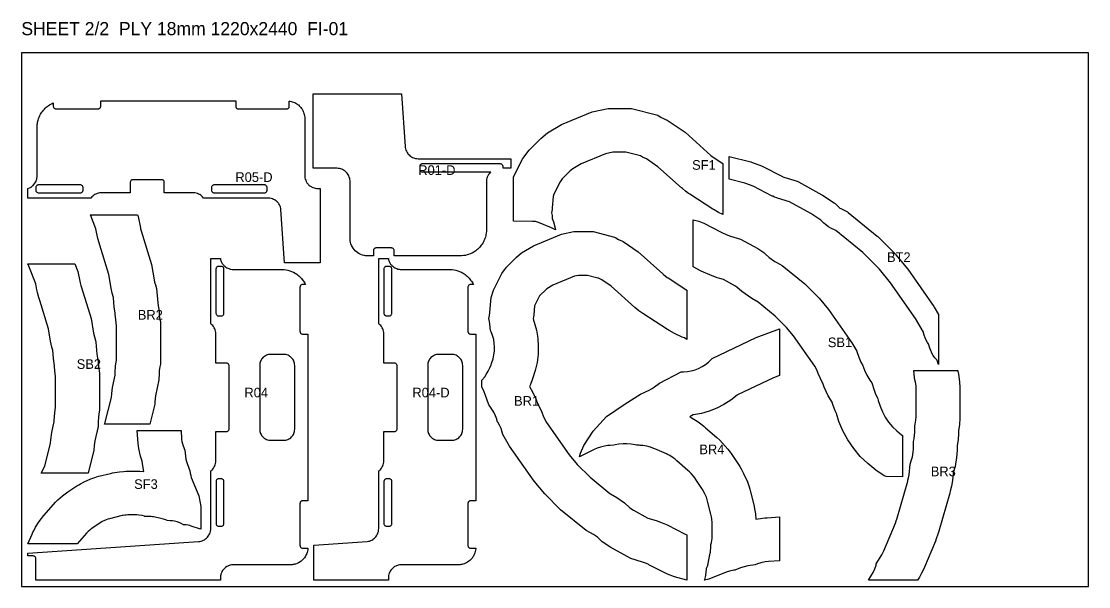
# Model space of a CAD drawing. Header units: millimetres. Extents: x 0 to 5180, y 0 to 1292.
# Drawn here: x 2740 to 5180, y 0 to 1292 of the extents above; entities that cross this region are included whole.
import ezdxf

# ---------------------------------------------------------------- set-up
doc = ezdxf.new("R2010")
doc.units = ezdxf.units.MM
for name, color, linetype in [('CUT_IN', 5, 'Continuous'), ('CUT_OUT', 1, 'Continuous'), ('LABEL', 7, 'Continuous'), ('SHEET', 8, 'Continuous')]:
    doc.layers.add(name, color=color, linetype=linetype)

msp = doc.modelspace()

# ---------------------------------------------------------------- linework, layer by layer
at = {"layer": 'CUT_IN'}
for points in [[(2875.34, 899.8), (2876.5, 899.97), (2877.61, 900.37), (2878.62, 900.97), (2879.49, 901.76), (2880.19, 902.71), (2880.47, 903.22), (2880.86, 904.33), (2881.03, 905.5), (2881.03, 912.08), (2880.86, 913.25), (2880.47, 914.36), (2879.68, 915.6), (2878.62, 916.61), (2877.34, 917.33), (2875.92, 917.73), (2875.04, 917.79), (2778.7, 917.78), (2777.53, 917.61), (2776.7, 917.33), (2775.91, 916.94), (2774.96, 916.24), (2774.35, 915.6), (2773.7, 914.62), (2773.25, 913.53), (2773.02, 912.38), (2773, 905.5), (2773.17, 904.33), (2773.45, 903.49), (2773.7, 902.96), (2774.35, 901.98), (2775.42, 900.97), (2776.7, 900.25), (2778.11, 899.85), (2778.99, 899.79), (2875.34, 899.8)], [(3301.61, 912.38), (3301.46, 913.25), (3301.07, 914.36), (3300.46, 915.36), (3299.67, 916.24), (3298.73, 916.94), (3297.66, 917.44), (3296.52, 917.73), (3295.94, 917.78), (3180.45, 917.78), (3179.86, 917.73), (3178.72, 917.44), (3177.41, 916.78), (3176.71, 916.24), (3176.1, 915.6), (3175.32, 914.36), (3174.92, 913.25), (3174.75, 912.08), (3174.75, 905.5), (3174.92, 904.33), (3175.32, 903.22), (3175.92, 902.22), (3176.71, 901.34), (3177.66, 900.64), (3178.45, 900.25), (3179.28, 899.97), (3180.45, 899.8), (3295.94, 899.8), (3296.52, 899.85), (3297.66, 900.14), (3298.98, 900.8), (3299.67, 901.34), (3300.28, 901.98), (3301.07, 903.22), (3301.46, 904.33), (3301.63, 905.5), (3301.61, 912.38)], [(3185, 624.56), (3185.06, 623.68), (3185.35, 622.54), (3185.85, 621.48), (3186.55, 620.53), (3187.43, 619.74), (3188.43, 619.14), (3189.54, 618.74), (3190.71, 618.57), (3197.29, 618.57), (3198.46, 618.74), (3199.3, 619.02), (3200.57, 619.74), (3201.45, 620.53), (3201.82, 620.99), (3202.54, 622.27), (3202.94, 623.68), (3203, 624.56), (3202.99, 726.09), (3202.82, 727.26), (3202.54, 728.09), (3202.15, 728.88), (3201.45, 729.83), (3200.81, 730.44), (3199.83, 731.09), (3198.74, 731.54), (3197.59, 731.77), (3190.71, 731.79), (3189.54, 731.62), (3188.7, 731.34), (3188.17, 731.09), (3187.19, 730.44), (3186.18, 729.37), (3185.46, 728.09), (3185.06, 726.68), (3185, 725.8), (3185, 624.56)], [(3569.06, 623.68), (3569.35, 622.54), (3569.85, 621.48), (3570.55, 620.53), (3570.97, 620.12), (3572.17, 619.27), (3572.98, 618.91), (3573.54, 618.74), (3574.71, 618.57), (3581.29, 618.57), (3582.46, 618.74), (3583.3, 619.02), (3584.57, 619.74), (3585.45, 620.53), (3585.82, 620.99), (3586.54, 622.27), (3586.94, 623.68), (3587, 624.56), (3586.99, 726.09), (3586.82, 727.26), (3586.54, 728.09), (3586.15, 728.88), (3585.45, 729.83), (3584.81, 730.44), (3583.83, 731.09), (3582.74, 731.54), (3581.59, 731.77), (3574.71, 731.79), (3573.54, 731.62), (3572.7, 731.34), (3572.17, 731.09), (3571.19, 730.44), (3570.18, 729.37), (3569.46, 728.09), (3569.06, 726.68), (3569, 725.8), (3569, 624.56), (3569.06, 623.68)], [(3298.48, 527.74), (3295.87, 526.18), (3293.92, 524.69), (3292.33, 523.24), (3290.87, 521.64), (3289.22, 519.45), (3287.96, 517.35), (3286.8, 514.85), (3286.08, 512.82), (3285.55, 510.73), (3285.13, 508.01), (3285, 505.42), (3285, 359.54), (3285.16, 356.65), (3285.55, 354.23), (3286.08, 352.14), (3286.8, 350.1), (3287.96, 347.61), (3289.39, 345.27), (3290.68, 343.54), (3292.12, 341.94), (3294.14, 340.07), (3296.11, 338.61), (3298.22, 337.35), (3300.17, 336.42), (3302.74, 335.48), (3305.41, 334.83), (3307.55, 334.52), (3310.15, 334.39), (3339.85, 334.39), (3342.45, 334.52), (3344.88, 334.88), (3347.26, 335.48), (3349.29, 336.2), (3351.78, 337.35), (3353.89, 338.61), (3355.86, 340.07), (3357.88, 341.94), (3359.32, 343.54), (3360.78, 345.51), (3362.04, 347.61), (3362.97, 349.56), (3364, 352.42), (3364.51, 354.52), (3364.84, 356.65), (3365, 359.54), (3365, 505.42), (3364.84, 508.31), (3364.45, 510.73), (3363.92, 512.82), (3363.2, 514.85), (3362.04, 517.35), (3360.61, 519.69), (3359.32, 521.42), (3357.88, 523.02), (3355.62, 525.07), (3354.13, 526.18), (3352.04, 527.46), (3349.83, 528.54), (3346.97, 529.56), (3344.59, 530.13), (3342.45, 530.44), (3340.15, 530.56), (3309.85, 530.56), (3307.55, 530.44), (3305.12, 530.08), (3302.47, 529.39), (3300.17, 528.54), (3298.48, 527.74)], [(3681.96, 527.46), (3679.87, 526.18), (3678.38, 525.07), (3676.33, 523.24), (3674.5, 521.19), (3673.22, 519.45), (3671.96, 517.35), (3670.8, 514.85), (3670.08, 512.82), (3669.55, 510.73), (3669.13, 508.01), (3669, 505.42), (3669, 359.54), (3669.16, 356.65), (3669.55, 354.23), (3670.08, 352.14), (3670.8, 350.1), (3671.96, 347.61), (3673.39, 345.27), (3674.68, 343.54), (3676.12, 341.94), (3678.14, 340.07), (3680.11, 338.61), (3682.22, 337.35), (3684.17, 336.42), (3686.74, 335.48), (3689.41, 334.83), (3691.55, 334.52), (3694.15, 334.39), (3723.85, 334.39), (3726.45, 334.52), (3728.88, 334.88), (3731.26, 335.48), (3733.29, 336.2), (3735.78, 337.35), (3737.89, 338.61), (3739.86, 340.07), (3741.88, 341.94), (3743.32, 343.54), (3744.78, 345.51), (3746.04, 347.61), (3746.97, 349.56), (3748, 352.42), (3748.51, 354.52), (3748.84, 356.65), (3749, 359.54), (3749, 505.42), (3748.84, 508.31), (3748.45, 510.73), (3747.92, 512.82), (3747.2, 514.85), (3746.04, 517.35), (3744.61, 519.69), (3743.32, 521.42), (3741.88, 523.02), (3739.62, 525.07), (3738.13, 526.18), (3736.04, 527.46), (3733.83, 528.54), (3730.97, 529.56), (3728.59, 530.13), (3726.45, 530.44), (3724.15, 530.56), (3693.85, 530.56), (3691.55, 530.44), (3689.12, 530.08), (3687.03, 529.56), (3684.17, 528.54), (3681.96, 527.46)], [(3197, 138), (3198.17, 138.11), (3199.3, 138.45), (3200.08, 138.85), (3201.03, 139.55), (3201.82, 140.42), (3202.42, 141.43), (3202.82, 142.54), (3202.99, 143.7), (3202.99, 240.69), (3202.94, 241.27), (3202.65, 242.42), (3201.99, 243.73), (3201.45, 244.42), (3200.81, 245.03), (3199.57, 245.82), (3198.46, 246.21), (3197.29, 246.39), (3190.71, 246.39), (3189.83, 246.28), (3188.7, 245.94), (3187.67, 245.38), (3186.76, 244.64), (3186.01, 243.73), (3185.46, 242.69), (3185.18, 241.85), (3185.01, 240.69), (3185.01, 143.7), (3185.06, 143.12), (3185.35, 141.97), (3186.01, 140.66), (3186.55, 139.97), (3187.19, 139.36), (3188.43, 138.57), (3189.26, 138.25), (3190.71, 138), (3197, 138)], [(3581.59, 138.02), (3582.74, 138.25), (3583.83, 138.7), (3584.81, 139.36), (3585.45, 139.97), (3586.15, 140.91), (3586.65, 141.97), (3586.94, 143.12), (3586.99, 143.7), (3586.99, 240.69), (3586.94, 241.27), (3586.65, 242.42), (3585.99, 243.73), (3585.45, 244.42), (3584.81, 245.03), (3583.57, 245.82), (3582.46, 246.21), (3581.29, 246.39), (3574.71, 246.39), (3573.83, 246.28), (3572.7, 245.94), (3571.67, 245.38), (3570.76, 244.64), (3570.01, 243.73), (3569.46, 242.69), (3569.18, 241.85), (3569.01, 240.69), (3569.01, 143.7), (3569.06, 143.12), (3569.35, 141.97), (3570.01, 140.66), (3570.55, 139.97), (3571.19, 139.36), (3572.43, 138.57), (3573.26, 138.25), (3574.71, 138), (3581.59, 138.02)]]:
    msp.add_lwpolyline(points, close=True, dxfattribs=at)
at = {"layer": 'CUT_OUT'}
for points in [[(3617.43, 1005.68), (3617.74, 1003.01), (3618.34, 1000.16), (3619.22, 997.39), (3620.35, 994.71), (3621.75, 992.16), (3623.38, 989.76), (3624.47, 988.39), (3626.45, 986.27), (3628.41, 984.53), (3629.79, 983.47), (3631.98, 982.03), (3634.54, 980.66), (3637.23, 979.55), (3638.89, 979.01), (3641.43, 978.38), (3644.3, 977.95), (3647.28, 977.79), (3859.29, 977.78), (3859.29, 955.8), (3841.3, 955.79), (3841.27, 960.38), (3841.04, 961.53), (3840.59, 962.62), (3840.12, 963.36), (3839.54, 964.03), (3838.38, 964.94), (3837.59, 965.33), (3836.76, 965.61), (3835.3, 965.79), (3656.76, 965.79), (3655.88, 965.73), (3655.02, 965.53), (3654.19, 965.21), (3653.42, 964.78), (3652.73, 964.24), (3652.12, 963.6), (3651.61, 962.87), (3651.21, 962.09), (3650.87, 960.96), (3650.76, 960.08), (3650.76, 953.5), (3650.87, 952.62), (3651.11, 951.77), (3651.33, 951.22), (3651.94, 950.22), (3652.51, 949.55), (3653.18, 948.97), (3653.93, 948.5), (3654.74, 948.14), (3656.17, 947.82), (3812.97, 947.79), (3811.04, 945.83), (3809.18, 943.54), (3807.71, 941.34), (3806.18, 938.48), (3805.07, 935.76), (3804.3, 933.22), (3803.71, 930.34), (3803.41, 927.41), (3803.35, 814.35), (3803.2, 811.34), (3802.92, 808.48), (3802.22, 804.12), (3801.56, 801.18), (3800.77, 798.34), (3799.87, 795.61), (3798.81, 792.86), (3797.59, 790.1), (3796.3, 787.54), (3794.81, 784.91), (3793.23, 782.43), (3791.58, 780.08), (3789.77, 777.76), (3787.85, 775.52), (3785.82, 773.39), (3783.63, 771.31), (3781.46, 769.43), (3779.14, 767.62), (3776.73, 765.92), (3772.97, 763.6), (3770.31, 762.18), (3766.29, 760.34), (3762.22, 758.83), (3759.33, 757.95), (3755.11, 756.95), (3750.67, 756.24), (3746.35, 755.86), (3743.38, 755.79), (3592.44, 755.79), (3592.44, 767.79), (3592.26, 769.25), (3591.73, 770.62), (3590.88, 771.82), (3589.77, 772.78), (3588.73, 773.33), (3587.32, 773.73), (3586.44, 773.79), (3550.54, 773.78), (3549.96, 773.73), (3548.82, 773.44), (3548.01, 773.08), (3547.26, 772.61), (3546.39, 771.82), (3545.85, 771.12), (3545.41, 770.36), (3545.1, 769.53), (3544.9, 768.67), (3544.84, 767.79), (3544.84, 755.79), (3530.47, 755.8), (3526.63, 756.09), (3524.69, 756.37), (3522.77, 756.75), (3519.85, 757.52), (3516.22, 758.82), (3512.6, 760.53), (3509.24, 762.55), (3506.09, 764.89), (3503.18, 767.53), (3500.55, 770.44), (3498.21, 773.6), (3496.23, 776.9), (3494.91, 779.61), (3493.52, 783.21), (3492.68, 786.11), (3491.93, 789.88), (3491.6, 792.81), (3491.49, 795.77), (3491.49, 925.86), (3491.45, 927.41), (3491.19, 930.05), (3490.63, 932.94), (3489.79, 935.76), (3488.55, 938.75), (3487.88, 940.06), (3486.52, 942.33), (3484.59, 944.93), (3482.81, 946.9), (3481.75, 947.92), (3479.48, 949.8), (3476.79, 951.59), (3474.19, 952.97), (3472.84, 953.56), (3470.34, 954.45), (3467.49, 955.18), (3464.29, 955.66), (3461.57, 955.79), (3407, 955.8), (3407, 1125.79), (3609.24, 1125.79), (3617.43, 1005.68)], [(3341.84, 739.79), (3333.5, 861.42), (3333.07, 864), (3332.33, 866.82), (3331.32, 869.54), (3330.05, 872.16), (3328.54, 874.64), (3327.52, 876.05), (3325.64, 878.27), (3323.55, 880.3), (3322.44, 881.23), (3320.08, 882.93), (3317.57, 884.4), (3316.53, 884.92), (3313.84, 886.03), (3310.78, 886.94), (3308.21, 887.45), (3306.48, 887.66), (3303.79, 887.79), (3156.75, 887.8), (3154.43, 890.52), (3152.35, 892.5), (3150.32, 894.1), (3147.68, 895.81), (3145.13, 897.11), (3142.73, 898.08), (3139.71, 898.97), (3136.89, 899.5), (3134.32, 899.75), (3132.82, 899.79), (3066.74, 899.79), (3066.74, 923.79), (3066.63, 924.96), (3066.29, 926.09), (3065.89, 926.87), (3065.38, 927.6), (3064.55, 928.43), (3063.83, 928.94), (3062.76, 929.44), (3061.62, 929.73), (3061.04, 929.78), (2995.04, 929.79), (2994.16, 929.73), (2992.75, 929.33), (2991.96, 928.94), (2991.23, 928.43), (2990.22, 927.36), (2989.75, 926.62), (2989.39, 925.81), (2989.07, 924.38), (2989.04, 899.79), (2922.97, 899.79), (2921.46, 899.75), (2918.89, 899.5), (2916.08, 898.97), (2913.05, 898.08), (2910.66, 897.11), (2908.11, 895.81), (2905.46, 894.1), (2903.43, 892.5), (2901.16, 890.31), (2899.04, 887.8), (2755, 887.8), (2755, 909.78), (2758.42, 911.09), (2760.83, 912.31), (2762.12, 913.08), (2763.61, 914.09), (2765.73, 915.77), (2766.84, 916.78), (2768.9, 918.97), (2770.9, 921.59), (2771.71, 922.86), (2773.01, 925.23), (2773.75, 926.87), (2774.77, 929.69), (2775.17, 931.14), (2775.71, 933.79), (2775.93, 935.58), (2776.07, 938.35), (2776.09, 1051.3), (2776.36, 1055.71), (2776.71, 1058.56), (2777.23, 1061.53), (2778.23, 1065.76), (2779.11, 1068.65), (2780.1, 1071.42), (2781.23, 1074.14), (2782.49, 1076.8), (2783.88, 1079.4), (2785.36, 1081.86), (2786.99, 1084.31), (2788.79, 1086.73), (2790.66, 1089.01), (2792.59, 1091.14), (2794.72, 1093.27), (2796.85, 1095.2), (2799.13, 1097.07), (2801.55, 1098.87), (2804, 1100.5), (2807.75, 1102.69), (2810.38, 1104.01), (2813.06, 1105.2), (2813.07, 1097.5), (2813.18, 1096.62), (2813.41, 1095.77), (2813.77, 1094.96), (2814.24, 1094.22), (2815.26, 1093.15), (2816.5, 1092.37), (2817.32, 1092.05), (2818.18, 1091.85), (2819.06, 1091.79), (2915.38, 1091.79), (2916.26, 1091.85), (2917.12, 1092.05), (2917.94, 1092.37), (2918.71, 1092.8), (2919.4, 1093.34), (2920.01, 1093.98), (2920.67, 1094.96), (2921.12, 1096.05), (2921.35, 1097.2), (2921.38, 1097.79), (2921.38, 1109.79), (3230.04, 1109.79), (3230.04, 1097.79), (3230.22, 1096.33), (3230.39, 1095.77), (3230.89, 1094.71), (3231.4, 1093.98), (3232.01, 1093.34), (3232.95, 1092.64), (3233.47, 1092.37), (3234.3, 1092.05), (3235.16, 1091.85), (3236.04, 1091.79), (3346.64, 1091.79), (3347.52, 1091.85), (3348.38, 1092.05), (3349.2, 1092.37), (3349.97, 1092.8), (3350.67, 1093.34), (3351.28, 1093.98), (3351.93, 1094.96), (3352.29, 1095.77), (3352.57, 1096.91), (3352.64, 1097.79), (3352.64, 1109.5), (3354.63, 1109.21), (3357.51, 1108.6), (3359.47, 1108.06), (3362.25, 1107.1), (3364.96, 1105.93), (3367.51, 1104.61), (3370.08, 1103.03), (3371.68, 1101.9), (3373.23, 1100.69), (3375.38, 1098.78), (3376.77, 1097.4), (3378.77, 1095.14), (3380.51, 1092.85), (3381.64, 1091.16), (3383.54, 1087.81), (3384.41, 1085.97), (3385.16, 1084.15), (3386.09, 1081.44), (3386.86, 1078.52), (3387.39, 1075.7), (3387.72, 1072.7), (3387.82, 1069.81), (3387.82, 939.86), (3387.87, 938.17), (3388.13, 935.53), (3388.43, 933.79), (3389.16, 930.94), (3390.05, 928.45), (3391.3, 925.78), (3392.96, 923), (3394.54, 920.87), (3396.51, 918.68), (3397.57, 917.66), (3399.84, 915.78), (3402.28, 914.14), (3403.55, 913.4), (3406.21, 912.13), (3409.26, 911.04), (3411.83, 910.4), (3414.74, 909.95), (3416.5, 909.82), (3423.51, 909.78), (3423.51, 739.79), (3341.84, 739.79)], [(4333.86, 855.07), (4324.02, 860.6), (4320.85, 862.6), (4268.25, 896.63), (4265.38, 898.54), (4258.24, 903.7), (4251.24, 909.37), (4249.02, 911.32), (4195.39, 959.34), (4169.37, 977.2), (4160.06, 981.44), (4155.37, 984.09), (4122.05, 992.72), (4092.05, 992.72), (4075.09, 989.09), (4019.67, 965.99), (4000.46, 954.78), (3995, 950.23), (3976.76, 931.94), (3971.7, 925.2), (3957.44, 896.71), (3955.76, 891.13), (3953.75, 865.74), (3953.35, 861.46), (3952.28, 854.05), (3953.2, 847.99), (3953.86, 841.37), (3956.86, 833.41), (3960.69, 819.3), (3961.38, 815.25), (3959.45, 816.35), (3951.99, 819.96), (3921.95, 831.99), (3917.95, 833.38), (3915.22, 834.05), (3912.43, 834.46), (3908.21, 834.68), (3865.29, 834.88), (3865.29, 936.03), (3886.31, 977.99), (3900.97, 997.56), (3927.46, 1024.12), (3942.86, 1036.95), (3975.03, 1055.73), (4045.15, 1084.95), (4081.47, 1092.72), (4134.79, 1092.72), (4195.04, 1077.11), (4202.47, 1072.26), (4206.24, 1070.14), (4211.2, 1067.89), (4216.51, 1066.13), (4257.29, 1038.14), (4316.48, 985.16), (4319.17, 982.99), (4321.65, 981.2), (4344.01, 966.72), (4344.01, 850.44), (4333.86, 855.07)], [(4833.71, 516.99), (4833.2, 518.01), (4831.68, 519.6), (4828.65, 523.13), (4824.84, 528.35), (4821.6, 533.81), (4819.03, 539.23), (4816.9, 545.02), (4815.6, 549.62), (4814.81, 553.14), (4811.72, 557.54), (4808.67, 562.86), (4806.05, 568.6), (4804.08, 574.21), (4802.59, 580.16), (4802.33, 581.61), (4784.52, 612.73), (4727.14, 694.23), (4701.65, 725.32), (4663.59, 763.37), (4602.14, 813.69), (4590.38, 819.28), (4584.91, 822.41), (4578.39, 827.07), (4574.42, 830.5), (4567.43, 837.4), (4544.96, 852.38), (4495.86, 879.59), (4468.82, 887.59), (4467.02, 888.15), (4461.96, 890.03), (4457.95, 891.81), (4456.59, 892.49), (4412.72, 915.08), (4393.62, 922.22), (4358.01, 931.12), (4358.01, 982.66), (4407.53, 970.28), (4409.42, 969.7), (4432.03, 961.24), (4433.91, 960.41), (4479.79, 936.79), (4480.74, 936.37), (4483.01, 935.54), (4513.86, 926.41), (4515.27, 925.9), (4516.62, 925.25), (4570.36, 895.47), (4571.59, 894.72), (4598.1, 877.05), (4599.17, 876.26), (4600.15, 875.37), (4608.63, 866.96), (4610.05, 865.77), (4611.44, 864.79), (4613.19, 863.77), (4627.53, 856.99), (4629, 856.18), (4630.36, 855.2), (4696.52, 801.03), (4697.8, 799.87), (4738.14, 759.54), (4739.29, 758.26), (4766.56, 725.02), (4826.29, 640.27), (4827.17, 638.88), (4836.73, 622.16), (4836.73, 507.72), (4833.71, 516.99)], [(3006.97, 845.73), (3012.15, 819.9), (3012.72, 817.29), (3013.77, 813.11), (3037.56, 736.25), (3043.55, 700.88), (3044.68, 695.73), (3046.37, 689.71), (3049.34, 680.97), (3051.93, 648.68), (3052.89, 641.93), (3054.65, 634.13), (3054.7, 627.02), (3055.2, 619.8), (3056.64, 610.52), (3057.8, 606.13), (3057.78, 508.15), (3056.4, 502.49), (3055.1, 493.54), (3054.7, 487.24), (3054.64, 472.74), (3046.85, 436.2), (3045.8, 429.05), (3045.27, 422.38), (3045.16, 417.07), (3033.67, 371.08), (2930.4, 371.08), (2930.99, 372.64), (2945.78, 431.83), (2946.56, 441.45), (2948.57, 454.66), (2954.66, 483.41), (2954.74, 490.1), (2955.59, 503.4), (2957.78, 518.5), (2957.79, 596.27), (2955.72, 609.56), (2954.84, 622.72), (2954.29, 625.28), (2952.47, 638.3), (2950.61, 661.02), (2947.86, 670.7), (2945.3, 682.23), (2940.07, 713.01), (2919.15, 780.44), (2917.58, 785.78), (2915.13, 795.47), (2910.56, 817.92), (2898.42, 849.8), (3005.42, 849.8), (3006.97, 845.73)], [(4716.84, 251.37), (4712.83, 253.46), (4693.13, 266.38), (4674.8, 281.16), (4658, 297.67), (4642.9, 315.75), (4629.65, 335.22), (4618.37, 355.89), (4609.17, 377.58), (4603.6, 395.39), (4600.65, 401.82), (4595.24, 415.83), (4593.37, 421.39), (4584.82, 435.82), (4575.33, 455.81), (4572.01, 464.85), (4570.57, 467.39), (4561.45, 487.37), (4558.62, 495.45), (4553.91, 503.62), (4504.91, 573.13), (4489.5, 591.92), (4463.69, 617.72), (4424.09, 650.15), (4409.76, 658.32), (4387.5, 674.07), (4375.85, 684.12), (4370.91, 687.39), (4345.49, 701.48), (4336.83, 704.04), (4330.72, 705.94), (4313.91, 712.1), (4299.22, 718.63), (4294.2, 721.14), (4275.7, 730.66), (4275.7, 838.06), (4289.01, 834.74), (4300, 830.62), (4339.96, 810.06), (4342.89, 808.59), (4351.47, 804.77), (4361.51, 801.08), (4384.38, 794.26), (4423.61, 772.52), (4437.46, 763.29), (4440.79, 760.06), (4449.83, 752.27), (4462.81, 743.08), (4473.71, 736.87), (4479.45, 734.07), (4530.89, 691.95), (4563.69, 659.15), (4585.09, 633.05), (4638.86, 556.69), (4649.74, 537.67), (4649.87, 537.12), (4654.23, 524.69), (4659.55, 513.04), (4662.95, 507.07), (4667.48, 494.64), (4673.09, 482.82), (4679.86, 471.4), (4684.19, 465.43), (4689.6, 448.94), (4693.07, 440.03), (4696.95, 431.63), (4698.02, 429.57), (4698.93, 425.19), (4703.03, 412.08), (4708.39, 399.43), (4714.98, 387.37), (4722.71, 376.01), (4731.51, 365.47), (4741.31, 355.84), (4752.01, 347.21), (4754.42, 345.63), (4754.42, 251.19), (4716.84, 251.37)], [(4233.52, 22.04), (4217.12, 28.18), (4174.56, 50.08), (4172.67, 51.03), (4167.14, 53.49), (4160.28, 56.02), (4133.58, 63.96), (4087.76, 89.34), (4068.17, 102.4), (4062.4, 108.08), (4056.9, 112.83), (4048.06, 119.13), (4040.89, 123.24), (4031.03, 127.95), (3972.92, 175.54), (3936.61, 211.84), (3912.48, 241.26), (3856.3, 321.05), (3840.93, 347.92), (3839.58, 353.31), (3836.79, 361.25), (3833.37, 368.74), (3829.19, 376.05), (3828.15, 377.56), (3826.66, 382.83), (3823.81, 390.62), (3820.18, 398.28), (3815.76, 405.73), (3810.89, 412.45), (3808.36, 415.42), (3800.6, 439.16), (3798.28, 445.11), (3795.78, 450.51), (3793, 455.77), (3793.05, 471.4), (3799.44, 479.47), (3802.93, 484.4), (3807.55, 492.13), (3811.25, 499.96), (3813.72, 506.51), (3814.79, 509.91), (3815.66, 511.87), (3818.51, 520.42), (3820.54, 529.35), (3821.64, 538.05), (3821.9, 547.02), (3821.29, 555.96), (3819.81, 564.8), (3817.47, 573.46), (3814.31, 581.85), (3812.67, 585.17), (3811.3, 599.53), (3810.3, 605.96), (3808.76, 612.55), (3810.35, 619.38), (3811.4, 626.53), (3814.15, 660.78), (3819.15, 677.46), (3838.16, 715.41), (3848.98, 729.84), (3872.17, 753.09), (3883.59, 762.61), (3910.57, 778.36), (3974.82, 805.14), (4003.39, 811.25), (4047.38, 811.25), (4096.32, 798.57), (4099.13, 796.76), (4105.46, 793.19), (4114.04, 789.28), (4116.08, 788.59), (4150.22, 765.15), (4206.73, 714.55), (4208.07, 713.37), (4211.95, 710.22), (4216.77, 706.71), (4218.54, 705.54), (4261.7, 677.61), (4261.7, 564.93), (4256.42, 568.15), (4250.42, 570.2), (4233.15, 578.08), (4220.87, 584.99), (4216.81, 587.55), (4160.7, 623.91), (4151.56, 630.51), (4142.8, 637.61), (4088.32, 686.35), (4067.04, 700.96), (4059.27, 704.5), (4057.99, 705.2), (4034.64, 711.25), (4013.97, 711.25), (4004.76, 709.28), (3955.22, 688.63), (3941.19, 680.44), (3939.71, 679.2), (3924.76, 664.22), (3923.55, 662.61), (3912.92, 641.39), (3911.31, 621.11), (3910.83, 615.87), (3910.38, 612.74), (3910.85, 608.93), (3912.61, 604.26), (3917.45, 586.39), (3920.57, 567.93), (3921.88, 549.07), (3921.34, 530.37), (3919.02, 511.99), (3914.88, 493.74), (3908.5, 474.63), (3903.77, 462.02), (3901.46, 457.07), (3908.45, 445.28), (3915.96, 429.46), (3919.94, 418.6), (3922.34, 414.39), (3929.56, 398.57), (3933.36, 387.73), (3940.75, 374.83), (3992.68, 301.17), (4010.8, 279.07), (4040.11, 249.76), (4085.12, 212.91), (4086.5, 212.23), (4101.12, 203.9), (4118.73, 191.43), (4131.45, 180.4), (4139.82, 174.82), (4172.46, 156.73), (4191.35, 151.07), (4204.71, 146.16), (4216.35, 140.99), (4257.67, 119.78), (4261.7, 118.27), (4261.7, 15), (4233.52, 22.04)], [(2773, 15), (2773, 64.11), (2772.94, 64.99), (2772.74, 65.85), (2772.15, 67.2), (2771.64, 67.92), (2771.03, 68.56), (2770.33, 69.1), (2769.57, 69.54), (2768.17, 70), (2767, 70.11), (2755, 70.11), (2755.01, 76.29), (3144.97, 102.88), (3148.07, 103.25), (3150.91, 103.88), (3153.4, 104.68), (3156.08, 105.82), (3158.63, 107.21), (3161.26, 109.02), (3163.48, 110.9), (3165.51, 112.99), (3167.32, 115.26), (3168.76, 117.45), (3169.61, 118.97), (3170.71, 121.34), (3171.33, 122.97), (3172.15, 125.76), (3172.66, 128.33), (3172.87, 130.06), (3173, 132.75), (3173.01, 264.39), (3175.52, 266.51), (3177.52, 268.57), (3179.31, 270.81), (3181.02, 273.46), (3182.32, 276.01), (3183.29, 278.4), (3184.18, 281.43), (3184.71, 284.25), (3184.96, 286.81), (3185, 288.32), (3185, 354.39), (3209, 354.39), (3210.17, 354.51), (3210.74, 354.65), (3211.83, 355.1), (3212.81, 355.76), (3213.64, 356.59), (3214.15, 357.31), (3214.65, 358.37), (3214.94, 359.51), (3215, 360.39), (3215, 504.56), (3214.94, 505.44), (3214.65, 506.59), (3214.29, 507.39), (3213.82, 508.14), (3213.24, 508.81), (3212.57, 509.38), (3211.83, 509.86), (3210.74, 510.31), (3209.88, 510.5), (3209.29, 510.56), (3185, 510.57), (3185, 576.64), (3184.96, 578.15), (3184.71, 580.71), (3184.18, 583.53), (3183.29, 586.55), (3182.32, 588.95), (3181.02, 591.5), (3179.31, 594.15), (3177.52, 596.39), (3175.52, 598.45), (3173.01, 600.57), (3173.01, 749.79), (3194.99, 749.79), (3195.65, 746.82), (3196.17, 745.1), (3197.15, 742.58), (3197.79, 741.23), (3199.27, 738.62), (3200.28, 737.14), (3201.96, 735.02), (3203.18, 733.7), (3205.16, 731.87), (3206.56, 730.74), (3207.78, 729.87), (3210.08, 728.46), (3211.68, 727.64), (3214.17, 726.59), (3217.02, 725.69), (3218.78, 725.29), (3221.74, 724.86), (3224.51, 724.72), (3335.02, 724.72), (3337.98, 724.65), (3340.84, 724.44), (3345.22, 723.85), (3349.54, 722.93), (3353.79, 721.71), (3357.93, 720.17), (3362.01, 718.3), (3365.88, 716.17), (3369.58, 713.76), (3371.88, 712.05), (3374.22, 710.13), (3376.35, 708.2), (3378.48, 706.07), (3380.41, 703.94), (3382.28, 701.67), (3384.87, 698.09), (3386.48, 695.54), (3387.9, 693.04), (3389.32, 690.2), (3382.71, 690.19), (3381.54, 690.02), (3380.7, 689.74), (3380.17, 689.49), (3379.19, 688.84), (3378.18, 687.77), (3377.46, 686.49), (3377.06, 685.08), (3377, 684.2), (3377, 583.16), (3377.06, 582.28), (3377.26, 581.42), (3377.58, 580.59), (3378.01, 579.83), (3378.55, 579.13), (3379.19, 578.52), (3379.92, 578.01), (3380.7, 577.62), (3381.54, 577.34), (3383, 577.16), (3395, 577.16), (3395, 195.95), (3382.71, 195.94), (3381.26, 195.69), (3380.43, 195.37), (3379.67, 194.93), (3378.97, 194.39), (3378.18, 193.52), (3377.71, 192.77), (3377.26, 191.69), (3377.06, 190.82), (3377, 189.94), (3377, 93.99), (3377.06, 93.11), (3377.26, 92.25), (3377.58, 91.43), (3378.01, 90.66), (3378.55, 89.96), (3379.19, 89.36), (3379.92, 88.85), (3381.26, 88.25), (3382.12, 88.06), (3383, 87.99), (3394.95, 87.99), (3394.57, 84.16), (3394.04, 81.27), (3393.27, 78.35), (3392.31, 75.56), (3390.75, 72.04), (3389.33, 69.46), (3387.11, 66.14), (3385.31, 63.89), (3382.61, 61.05), (3379.64, 58.48), (3377.19, 56.71), (3373.89, 54.73), (3370.27, 53.02), (3366.65, 51.73), (3364.68, 51.18), (3362.84, 50.77), (3360.91, 50.43), (3358.88, 50.18), (3355.02, 49.99), (3224.93, 49.99), (3223.38, 49.95), (3220.74, 49.69), (3217.57, 49.06), (3215.03, 48.29), (3212.04, 47.05), (3209.45, 45.65), (3207.01, 44), (3204.96, 42.32), (3202.87, 40.25), (3200.99, 37.98), (3199.98, 36.54), (3198.61, 34.26), (3197.34, 31.61), (3196.34, 28.84), (3195.87, 27.14), (3195.35, 24.54), (3195.13, 22.79), (3195, 20.07), (3194.99, 15), (2773, 15)], [(2793.72, 275.32), (2806.94, 328.11), (2807.53, 335.22), (2810.07, 351.94), (2815.35, 376.99), (2815.39, 379.53), (2816.51, 396.8), (2818.41, 409.77), (2818.42, 480.84), (2816.61, 492.45), (2815.85, 503.71), (2815.66, 504.68), (2813.37, 521.14), (2811.74, 540.39), (2809.82, 547.22), (2806.81, 560.9), (2801.95, 589.39), (2782.03, 653.62), (2780.04, 660.38), (2777, 672.38), (2775.71, 678.41), (2773.01, 691.9), (2757.47, 732.58), (2755, 737.8), (2862.55, 737.8), (2869.4, 719.83), (2873.76, 698.07), (2874.59, 694.2), (2876.23, 687.7), (2877.54, 683.25), (2899.44, 612.63), (2905.06, 579.52), (2906.99, 570.87), (2909.34, 562.58), (2910.63, 558.71), (2912.83, 531.51), (2914.17, 521.87), (2915.3, 516.74), (2915.35, 513.59), (2916.09, 502.68), (2918.42, 487.89), (2918.41, 401.92), (2917.92, 399.85), (2916.02, 386.94), (2915.35, 376.67), (2915.28, 366.07), (2908.34, 333.41), (2906.76, 322.83), (2905.92, 311.75), (2892.76, 259.08), (2785.36, 259.08), (2793.72, 275.32)], [(3409, 94.7), (3530.63, 103.04), (3533.5, 103.53), (3536.03, 104.21), (3538.75, 105.22), (3541.37, 106.49), (3543.85, 108), (3545.26, 109.02), (3547.48, 110.9), (3549.51, 112.99), (3550.44, 114.1), (3552.14, 116.46), (3553.61, 118.97), (3554.71, 121.34), (3555.33, 122.97), (3556.15, 125.76), (3556.66, 128.33), (3556.87, 130.06), (3557, 132.75), (3557.01, 264.39), (3559.52, 266.51), (3561.52, 268.57), (3563.31, 270.81), (3565.02, 273.46), (3566.32, 276.01), (3567.29, 278.4), (3568.18, 281.43), (3568.71, 284.25), (3568.96, 286.81), (3569, 288.32), (3569, 354.39), (3593, 354.39), (3594.17, 354.51), (3594.74, 354.65), (3595.83, 355.1), (3596.81, 355.76), (3597.64, 356.59), (3598.15, 357.31), (3598.65, 358.37), (3598.94, 359.51), (3599, 360.39), (3599, 504.56), (3598.94, 505.44), (3598.65, 506.59), (3598.29, 507.39), (3597.82, 508.14), (3597.24, 508.81), (3596.57, 509.38), (3595.83, 509.86), (3594.74, 510.31), (3593.88, 510.5), (3593.29, 510.56), (3569, 510.57), (3569, 576.64), (3568.96, 578.15), (3568.71, 580.71), (3568.18, 583.53), (3567.29, 586.55), (3566.32, 588.95), (3565.02, 591.5), (3563.31, 594.15), (3561.52, 596.39), (3559.52, 598.45), (3557.01, 600.57), (3557.01, 749.79), (3578.99, 749.79), (3579.65, 746.82), (3580.17, 745.1), (3581.15, 742.58), (3581.79, 741.23), (3583.27, 738.62), (3584.28, 737.14), (3585.96, 735.02), (3587.18, 733.7), (3589.16, 731.87), (3590.56, 730.74), (3591.78, 729.87), (3594.08, 728.46), (3595.68, 727.64), (3598.17, 726.59), (3601.02, 725.69), (3603.96, 725.08), (3605.74, 724.86), (3608.51, 724.72), (3720.51, 724.7), (3724.84, 724.44), (3729.22, 723.85), (3733.54, 722.93), (3737.79, 721.71), (3741.93, 720.17), (3744.69, 718.95), (3747.32, 717.62), (3749.88, 716.17), (3752.3, 714.63), (3754.71, 712.94), (3757.03, 711.13), (3759.27, 709.2), (3761.4, 707.17), (3763.48, 704.99), (3765.36, 702.81), (3767.17, 700.49), (3768.87, 698.09), (3770.48, 695.54), (3771.9, 693.04), (3773.32, 690.2), (3766.71, 690.19), (3765.54, 690.02), (3764.7, 689.74), (3764.17, 689.49), (3763.19, 688.84), (3762.18, 687.77), (3761.46, 686.49), (3761.06, 685.08), (3761, 684.2), (3761, 583.16), (3761.06, 582.28), (3761.26, 581.42), (3761.58, 580.59), (3762.01, 579.83), (3762.55, 579.13), (3763.19, 578.52), (3763.92, 578.01), (3764.98, 577.51), (3765.54, 577.34), (3767, 577.16), (3779, 577.16), (3779, 195.95), (3766.71, 195.94), (3765.26, 195.69), (3764.43, 195.37), (3763.67, 194.93), (3762.55, 193.97), (3761.71, 192.77), (3761.26, 191.69), (3761.06, 190.82), (3761, 189.94), (3761, 93.99), (3761.06, 93.11), (3761.35, 91.97), (3761.85, 90.91), (3762.18, 90.42), (3762.97, 89.55), (3763.67, 89.01), (3764.43, 88.57), (3765.26, 88.25), (3766.12, 88.06), (3767, 87.99), (3778.95, 87.99), (3778.81, 86.11), (3778.42, 83.19), (3777.81, 80.31), (3776.97, 77.41), (3775.97, 74.72), (3774.75, 72.04), (3773.33, 69.46), (3772.24, 67.74), (3770.56, 65.41), (3769.31, 63.89), (3767.26, 61.68), (3765.1, 59.68), (3762.8, 57.84), (3759.6, 55.7), (3757.89, 54.73), (3755.18, 53.41), (3752.51, 52.34), (3749.63, 51.43), (3747.8, 50.97), (3744.91, 50.43), (3742.88, 50.18), (3739.02, 49.99), (3608.93, 49.99), (3607.38, 49.95), (3604.74, 49.69), (3601.57, 49.06), (3600.15, 48.66), (3597.38, 47.65), (3596.04, 47.05), (3593.45, 45.65), (3591.01, 44), (3588.96, 42.32), (3586.87, 40.25), (3584.99, 37.98), (3583.35, 35.54), (3581.82, 32.69), (3580.81, 30.24), (3580.25, 28.56), (3579.55, 25.7), (3579.13, 22.79), (3579.03, 21.32), (3578.99, 15), (3409, 15), (3409, 94.7)], [(4215.02, 303.09), (4188.31, 314.71), (4183.63, 316.6), (4178.45, 318.38), (4170, 320.65), (4160.42, 322.3), (4159.33, 322.43), (4154.91, 322.84), (4152.72, 322.96), (4146.15, 323.13), (4142.92, 324.01), (4133.76, 325.69), (4124.48, 326.52), (4116.1, 326.52), (4105.9, 325.56), (4097.66, 324.01), (4094.43, 323.13), (4086.04, 322.86), (4081.08, 322.41), (4073.22, 321.21), (4063.78, 318.89), (4056.25, 316.32), (4049.79, 313.58), (4020.32, 298.95), (4015.7, 296.49), (4017.98, 304.93), (4025.7, 322.37), (4047.01, 355.47), (4078.11, 388.9), (4120.03, 417.88), (4155.38, 439.63), (4174.98, 448.82), (4180.94, 452.07), (4187.82, 456.52), (4198.83, 464.8), (4248.24, 490.65), (4254.12, 490.6), (4262.8, 491.36), (4271.55, 492.98), (4280.28, 495.49), (4288.37, 498.7), (4296.29, 502.75), (4303.94, 507.66), (4310.78, 513.05), (4317.34, 519.34), (4319.02, 521.31), (4420.17, 569.08), (4473, 589.19), (4473, 482.19), (4459.38, 477.01), (4376.87, 438.04), (4376.41, 437.6), (4361.82, 426.12), (4346.35, 416.18), (4329.66, 407.62), (4312.57, 400.85), (4294.73, 395.7), (4276.47, 392.3), (4275.85, 392.24), (4268.13, 388.2), (4271.15, 386.57), (4287.6, 376.2), (4296.35, 369.74), (4300.68, 366.25), (4304.39, 363.1), (4329.66, 341.12), (4336.49, 334.9), (4343.3, 328.08), (4355.28, 314.31), (4360.5, 307.46), (4363.03, 303.9), (4379.46, 279.07), (4382.34, 274.57), (4385.47, 269.39), (4391.18, 258.8), (4399.78, 239.23), (4403.69, 227.93), (4405.22, 222.73), (4406.78, 216.89), (4413.59, 189.65), (4415.07, 183.3), (4416.21, 177.65), (4417.99, 166.18), (4419.17, 154.03), (4424.61, 155.23), (4439.61, 157.15), (4444.92, 157.54), (4473, 159.22), (4473, 59.04), (4448.36, 57.53), (4440.64, 56.52), (4430.28, 54.13), (4423.09, 51.74), (4417.51, 49.47), (4401.11, 47.34), (4392.34, 45.51), (4384.21, 43.08), (4371.01, 37.99), (4368.88, 37.72), (4358.96, 35.56), (4351.13, 33.05), (4311.6, 16.96), (4301.84, 15), (4302.25, 16.26), (4304.58, 25.38), (4305.94, 33.75), (4306.45, 39.03), (4306.61, 42.39), (4308.27, 46.89), (4309.87, 52.41), (4311.05, 57.57), (4314.82, 76.35), (4315.18, 78.52), (4315.73, 82.78), (4316.2, 88.25), (4316.32, 91.05), (4316.39, 95.93), (4317.61, 100.72), (4319.08, 110.09), (4319.57, 116), (4319.66, 118.43), (4319.61, 143.35), (4319.45, 146.91), (4318.75, 153.85), (4317.92, 159.24), (4316.58, 165.39), (4309.77, 192.63), (4308.19, 198.25), (4306.11, 204.23), (4302.04, 213.5), (4299.01, 219.14), (4297.7, 221.31), (4295.97, 224.04), (4282.27, 244.83), (4279.59, 248.7), (4276.48, 252.74), (4271.11, 258.88), (4267.47, 262.54), (4264.03, 265.67), (4238.76, 287.65), (4234.66, 291.03), (4230.03, 294.44), (4222.23, 299.35), (4217.15, 302.07), (4215.02, 303.09)], [(4676.42, 15), (4683.75, 26.38), (4687.16, 32.46), (4690.89, 40.64), (4693.86, 49.33), (4694.46, 51.87), (4706.98, 72.44), (4709.57, 77.2), (4711.81, 81.86), (4738.48, 145.25), (4740.31, 150.4), (4741.4, 153.93), (4766.37, 241.33), (4766.91, 243.29), (4768.17, 248.8), (4769.29, 255.58), (4771.78, 279.67), (4775.11, 289.51), (4776.95, 296.31), (4778.83, 307.19), (4779.38, 314.61), (4779.45, 331.96), (4780.81, 337.49), (4782.07, 345.89), (4782.54, 352.6), (4782.66, 367.11), (4783.69, 370.98), (4785.16, 380.16), (4785.7, 387.67), (4785.72, 452.5), (4785.33, 459.06), (4784.18, 467.41), (4782.22, 475.79), (4781.59, 477.68), (4780.63, 493.72), (4880.81, 493.72), (4880.88, 492.6), (4882.49, 485.69), (4884.92, 468.07), (4885.69, 454.89), (4885.74, 390.47), (4885.66, 384.89), (4884.64, 369.98), (4882.6, 357.07), (4882.49, 349.49), (4881.6, 336.17), (4879.44, 321.55), (4879.33, 311.51), (4878.1, 295.14), (4874.57, 274.6), (4870.56, 259.67), (4870.12, 258.32), (4868.46, 242.78), (4866.31, 229.59), (4863.64, 217.94), (4862.53, 213.86), (4837.55, 126.46), (4835.47, 119.65), (4831.77, 109.23), (4829.63, 103.94), (4804.74, 44.81), (4803.08, 41), (4798.16, 30.79), (4793.31, 21.97), (4789.1, 15), (4676.42, 15)], [(2766.6, 124.35), (2768.29, 127.87), (2772.44, 135.66), (2780.62, 148.65), (2785.86, 155.75), (2788.31, 158.8), (2791.2, 162.22), (2813.18, 187.49), (2818.14, 192.94), (2823.72, 198.5), (2833.96, 207.46), (2840.21, 212.25), (2846.27, 216.44), (2867.06, 230.15), (2871.21, 232.79), (2874.89, 235), (2883.44, 239.61), (2898.89, 246.39), (2908.06, 249.57), (2912.18, 250.78), (2916.94, 252.06), (2944.17, 258.87), (2948.6, 259.9), (2953.8, 260.97), (2964.37, 262.56), (2973.51, 263.42), (2978.81, 263.66), (2983.36, 263.74), (3006.47, 263.74), (3011.15, 263.57), (3020.15, 262.85), (3017.52, 275.76), (3016.09, 286.46), (3012.15, 298.37), (3008.34, 315.35), (3006.82, 327.19), (3004.97, 357.08), (3105.15, 357.08), (3106.33, 337.37), (3106.43, 335.98), (3106.94, 331.99), (3108.28, 325.92), (3109.77, 321.38), (3113.65, 312), (3116.29, 291.4), (3117.42, 286.09), (3118.8, 281.5), (3125.28, 264.79), (3125.91, 259.25), (3127.11, 253.73), (3128.57, 249.14), (3145.64, 207.28), (3150.41, 183.43), (3150.42, 131.02), (3147.55, 132.05), (3128.29, 138.39), (3125.19, 139.33), (3121.61, 140.18), (3116.59, 141.02), (3112.93, 141.38), (3110.94, 141.47), (3105.52, 144.34), (3102.26, 145.84), (3095.96, 148.14), (3090.48, 149.53), (3085.83, 150.28), (3082.37, 150.62), (3080.6, 150.71), (3073.53, 150.86), (3070.12, 152.39), (3065.33, 154.16), (3061.71, 155.22), (3058.6, 155.93), (3042.52, 159.19), (3039.53, 159.72), (3037.16, 160.03), (3033.54, 160.35), (3022.63, 160.52), (3021.24, 160.98), (3016.15, 162.34), (3015.12, 162.56), (3008.73, 163.5), (3004.07, 163.77), (2983.59, 163.74), (2979.73, 163.61), (2976.71, 163.33), (2972.13, 162.66), (2970.65, 162.36), (2941.2, 155.04), (2937.74, 154.07), (2933.89, 152.72), (2928.74, 150.46), (2925.14, 148.54), (2922.09, 146.65), (2899.9, 131.99), (2896.33, 129.29), (2892.92, 126.31), (2890.54, 123.96), (2888.63, 121.86), (2867.63, 97.72), (2755, 97.72), (2764.76, 120.26), (2766.6, 124.35)]]:
    msp.add_lwpolyline(points, close=True, dxfattribs=at)
at = {"layer": 'SHEET'}
msp.add_lwpolyline([(2740, 0), (5180, 0), (5180, 1220), (2740, 1220)], close=True, dxfattribs=at)

# ---------------------------------------------------------------- texts
at = {"layer": 'LABEL'}
for s, height, p in [('SHEET 2/2  PLY 18mm 1220x2440  FI-01', 30, (2740, 1260)), ('R01-D', 22, (3647.43, 940.7)), ('SF1', 22, (4273.52, 952.51)), ('R05-D', 22, (3229.31, 924.67)), ('BT2', 22, (4718.99, 741.79)), ('BR2', 22, (3006.23, 610.04)), ('SB1', 22, (4583.75, 547.18)), ('SB2', 22, (2866.58, 497.56)), ('R04', 22, (3250, 432.47)), ('R04-D', 22, (3634, 432.47)), ('BR1', 22, (3866.42, 413.42)), ('BR4', 22, (4289.99, 302.58)), ('BR3', 22, (4819.1, 252.19)), ('SF3', 22, (2997.89, 223.29))]:
    msp.add_text(s, height=height, dxfattribs=at).set_placement(p)

doc.saveas('drawing.dxf')
